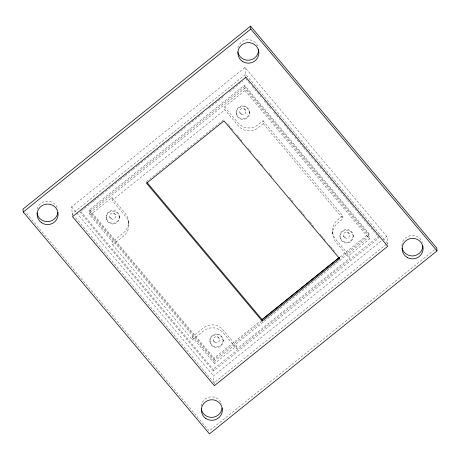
<?xml version="1.0" encoding="UTF-8"?>
<svg xmlns="http://www.w3.org/2000/svg" width="460" height="460" viewBox="0 0 460 460"><rect width="100%" height="100%" fill="white"/><g stroke="black" fill="none" stroke-linecap="round" stroke-linejoin="round"><path stroke-width="0.34" stroke-dasharray="2.3 1.72" d="M72.456 215.953L71.639 206.856L245.025 67.442L386.872 236.474L387.59 244.519M81.61 210.697L83.841 208.903M84.398 208.449L91.655 202.618M92.213 202.17L93.886 200.819M94.444 200.37L96.68 198.576M97.238 198.128L101.706 194.534M102.264 194.085L114.546 184.213M115.103 183.764L119.565 180.17M120.123 179.722L124.591 176.134M125.149 175.685L132.405 169.849M132.963 169.401L137.431 165.807M137.988 165.358L167.578 141.565M168.136 141.116L185.437 127.201M188.79 124.51L204.418 111.941M208.886 108.347L223.957 96.232M229.54 91.741L242.937 80.966M261.74 321.413L214.187 359.651L89.625 211.215L89.499 209.754L244.455 85.146L369.018 233.582L369.144 235.043L340.618 257.985M89.625 211.215L244.588 86.606L244.455 85.146M89.78 212.968L244.743 88.36L369.305 236.796L369.501 238.993L349.18 255.329L349.445 258.255L236.745 348.875L223.221 332.764A14.001 13.691 -5.1 0 0 203.521 330.912L192.412 339.842L112.625 244.76L112.366 241.839L89.982 215.159L89.78 212.968L214.343 361.405L214.538 363.596L236.48 345.954L222.962 329.843A14.001 13.691 -5.1 0 0 203.262 327.991L192.153 336.921L192.412 339.842M89.982 215.159L111.924 197.518L125.442 213.63A14.001 13.691 -5.1 0 1 123.47 232.904L112.366 241.839M224.624 106.892L238.142 123.004A14.001 13.691 -5.1 0 0 257.841 124.855L262.988 120.715L263.252 123.642L258.106 127.782A14.001 13.691 -5.1 0 1 238.401 125.931L224.882 109.819L224.624 106.892L244.939 90.557L244.743 88.36M112.625 244.76L123.734 235.83A14.001 13.691 -5.1 0 0 125.701 216.551L112.182 200.439L224.882 109.819M146.418 181.757L223.899 119.456M262.988 120.715L342.78 215.803L337.634 219.937A14.001 13.691 -5.1 0 0 335.662 239.217L349.18 255.329M342.78 215.803L343.039 218.724L337.893 222.864A14.001 13.691 -5.1 0 0 335.921 242.144L349.445 258.255M214.187 359.651L214.055 358.19L260.486 320.85M339.928 256.973L369.018 233.582M214.343 361.405L369.305 236.796M373.152 230.569L379.155 237.722L213.359 371.042L213.198 369.288L378.442 236.417M214.239 384.29L213.492 375.895L381.84 240.522M382.398 240.074L386.872 236.474M386.365 244.248L214.101 382.766L74.554 216.476M434.504 249.774L209.173 430.962L25.311 211.853M243.88 108.64L245.738 110.498M239.792 112.556L241.649 114.413M347.605 232.248L349.462 234.105M343.516 236.164L345.374 238.021M113.844 213.204L115.701 215.061M109.756 217.12L111.613 218.977M217.568 336.812L219.426 338.669M213.48 340.728L215.337 342.585M387.487 243.346L245.634 74.307L72.254 213.727L74.094 215.924M245.732 78.723L250.343 84.226M252.195 86.428L260.964 96.882M264.195 100.728L271.584 109.532M273.89 112.286L282.204 122.187M284.05 124.39L292.819 134.843M294.664 137.04L302.979 146.947M303.439 147.493L314.059 160.149M314.519 160.701L316.825 163.449M317.291 164.001L347.3 199.761M347.76 200.313L349.606 202.515M350.066 203.061L351.917 205.263M352.377 205.815L358.84 213.515M359.3 214.067L361.152 216.269M361.612 216.815L363.457 219.017M363.917 219.57L368.075 224.52M368.535 225.072L370.38 227.269M370.846 227.821L372.692 230.023M244.588 86.606L369.144 235.043M244.939 90.557L369.501 238.993M263.252 123.642L343.039 218.724M227.585 123.849L228.505 124.947M228.965 125.499L230.811 127.696M231.271 128.248L232.656 129.892M236.802 134.837L237.722 135.936M238.188 136.482L240.028 138.684M240.488 139.23L242.334 141.427M248.325 148.568L249.245 149.667M249.711 150.219L251.551 152.415M257.542 159.557L258.468 160.655M258.928 161.201L260.774 163.398M261.234 163.95L263.074 166.146M269.065 173.288L269.991 174.386M270.451 174.932L272.297 177.134M289.351 197.455L291.191 199.651M291.651 200.203L293.497 202.4M299.489 209.541L300.409 210.64M300.874 211.186L302.714 213.382M303.174 213.934L304.56 215.579M308.706 220.524L309.632 221.622M310.092 222.174L311.938 224.371M312.397 224.917L314.237 227.119M320.229 234.255L321.155 235.353M321.615 235.905L323.46 238.102M323.921 238.654L325.3 240.298M329.452 245.243L330.372 246.341M330.832 246.893L332.678 249.09M333.138 249.636L334.983 251.833M89.499 209.754L214.055 358.19M192.153 336.921L214.538 363.596M80.701 211.387L213.198 369.288M79.931 212.043L213.359 371.042M71.639 206.856L76.245 212.347M76.705 212.894L213.492 375.895M353.199 235.618A6.653 6.503 -5.1 0 1 343.43 241.621A6.653 6.503 -5.1 0 1 343.034 230.362A6.653 6.503 -5.1 0 1 353.199 235.618L353.268 236.348A6.653 6.503 -5.1 0 1 343.493 242.351A6.653 6.503 -5.1 0 1 343.097 231.092A6.653 6.503 -5.1 0 1 353.268 236.348M339.946 236.612L340.009 237.343M332.522 231.345L332.781 234.266M249.475 112.01A6.653 6.503 -5.1 0 1 239.706 118.013A6.653 6.503 -5.1 0 1 239.309 106.754A6.653 6.503 -5.1 0 1 249.475 112.01L249.538 112.74A6.653 6.503 -5.1 0 1 239.769 118.743A6.653 6.503 -5.1 0 1 239.372 107.485A6.653 6.503 -5.1 0 1 249.538 112.74M245.025 67.442L245.847 76.647M236.221 113.005L236.285 113.735M236.48 345.954L236.745 348.875M223.163 340.181A6.653 6.503 -5.1 0 1 213.394 346.184A6.653 6.503 -5.1 0 1 212.997 334.926A6.653 6.503 -5.1 0 1 223.163 340.181L223.232 340.912A6.653 6.503 -5.1 0 1 213.457 346.915A6.653 6.503 -5.1 0 1 213.06 335.656A6.653 6.503 -5.1 0 1 223.232 340.912M209.909 341.176L209.973 341.906M128.582 221.501L128.846 224.422M119.439 216.574A6.653 6.503 -5.1 0 1 109.67 222.577A6.653 6.503 -5.1 0 1 109.273 211.318A6.653 6.503 -5.1 0 1 119.439 216.574L119.502 217.304A6.653 6.503 -5.1 0 1 109.733 223.307A6.653 6.503 -5.1 0 1 109.336 212.048A6.653 6.503 -5.1 0 1 119.502 217.304M111.924 197.518L112.182 200.439M106.185 217.568L106.248 218.299M401.862 245.554A10.505 10.269 -5.1 0 1 422.36 242.512M237.831 47.984A10.505 10.269 -5.1 0 1 258.273 47.3M37.157 209.081A10.505 10.269 -5.1 0 1 57.609 209.035M201.158 406.203A10.505 10.269 -5.1 0 1 221.645 404.024M214.843 342.355A3.151 3.082 -5.1 0 0 219.604 339.727A3.151 3.082 -5.1 0 0 214.912 337.019A3.151 3.082 -5.1 0 0 214.843 342.355M344.879 237.791A3.151 3.082 -5.1 0 0 349.64 235.163A3.151 3.082 -5.1 0 0 344.948 232.455A3.151 3.082 -5.1 0 0 344.879 237.791M111.119 218.747A3.151 3.082 -5.1 0 0 115.88 216.119A3.151 3.082 -5.1 0 0 111.188 213.411A3.151 3.082 -5.1 0 0 111.119 218.747M241.155 114.183A3.151 3.082 -5.1 0 0 245.916 111.556A3.151 3.082 -5.1 0 0 241.224 108.847A3.151 3.082 -5.1 0 0 241.155 114.183"/><path stroke-width="0.69" d="M250.562 26.116L23 209.099L23.259 212.025L209.438 433.883L437 250.901L436.741 247.974L250.562 26.116L250.827 29.037L437 250.901M23.259 212.025L250.827 29.037M262.165 319.504L339.365 257.422M339.635 257.813L339.721 258.79L262.24 321.091L262.108 319.631L339.031 257.778M339.721 258.79L224.026 120.917L146.544 183.224L262.24 321.091M146.878 182.309L262.108 319.631M422.861 245.818A10.505 10.269 -5.1 0 1 402.172 248.216M258.606 49.283A10.505 10.269 -5.1 0 1 249.469 60.151A10.505 10.269 -5.1 0 1 237.82 51.991M57.828 212.376A10.505 10.269 -5.1 0 1 37.018 213.089M222.071 408.008A10.505 10.269 -5.1 0 1 201.261 408.882M245.899 77.234L72.513 216.654L214.366 385.693L387.745 246.272L245.899 77.234M407.221 257.439A10.505 10.269 -5.1 0 0 423.119 248.739A10.505 10.269 -5.1 0 0 407.525 239.648A10.505 10.269 -5.1 0 0 407.221 257.439M41.509 222.68A10.505 10.269 -5.1 0 0 58.086 215.297A10.505 10.269 -5.1 0 0 43.32 204.97A10.505 10.269 -5.1 0 0 41.509 222.68M242.529 61.444A10.505 10.269 -5.1 0 0 258.865 53.55A10.505 10.269 -5.1 0 0 243.765 43.688A10.505 10.269 -5.1 0 0 242.529 61.444M205.81 418.439A10.505 10.269 -5.1 0 0 222.329 410.929A10.505 10.269 -5.1 0 0 207.483 400.717A10.505 10.269 -5.1 0 0 205.81 418.439"/></g></svg>
